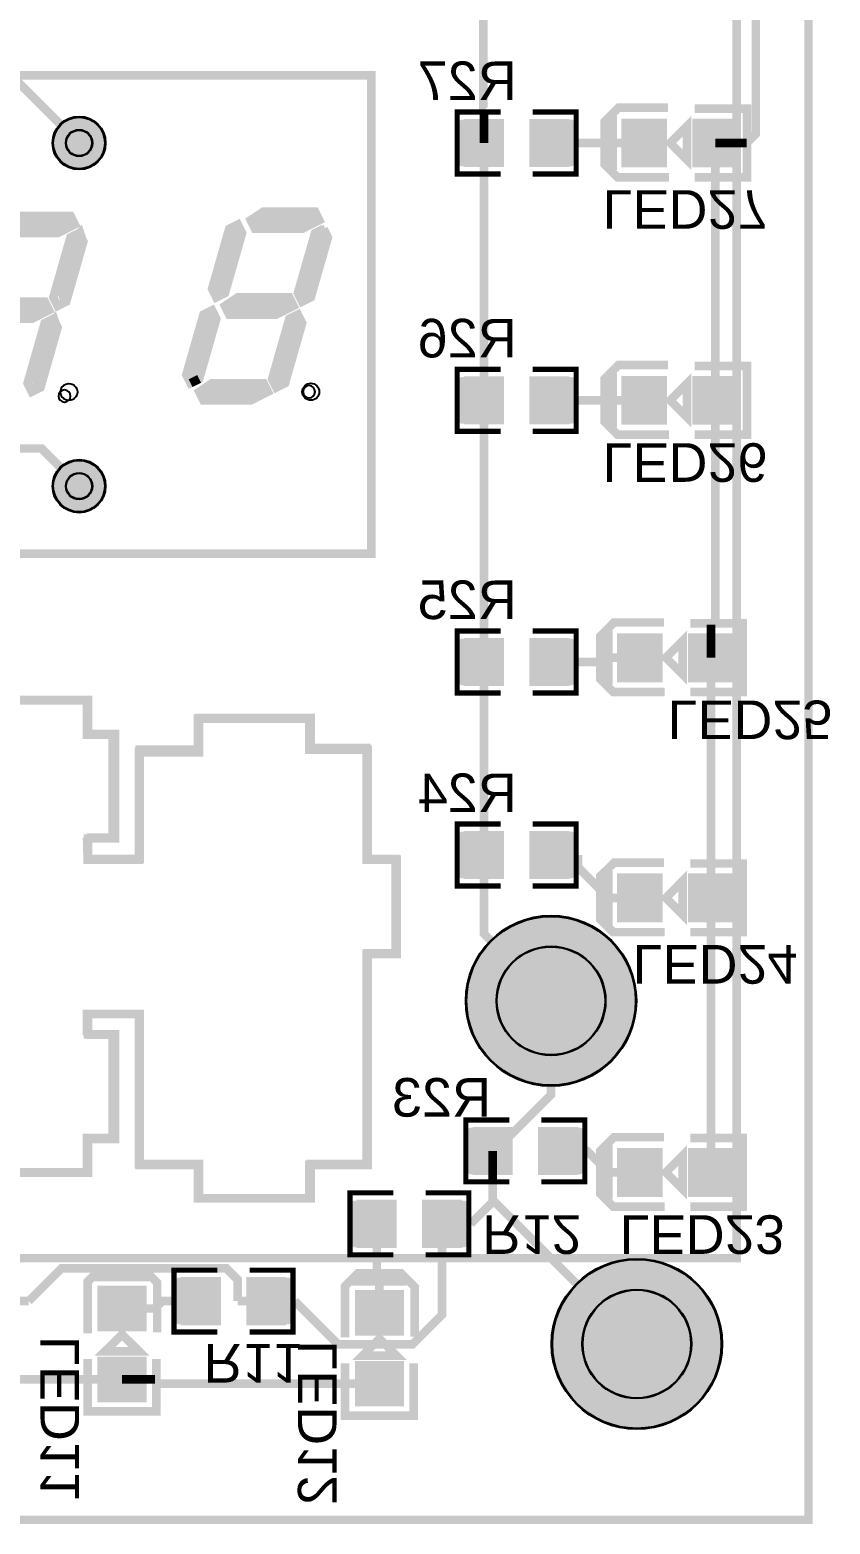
# Model space of a CAD drawing. Header units: millimetres. Extents: x 0 to 112, y -8 to 99.
# Drawn here: x 88.71 to 112.4, y -7.87 to 36.37 of the extents above; entities that cross this region are included whole.
import ezdxf

# ---------------------------------------------------------------- set-up
doc = ezdxf.new("R2010")
doc.units = ezdxf.units.MM
for name, color, linetype, true_color in [('BoardOutLine', 7, 'Continuous', 0xff00ff), ('BottomLayer', 7, 'Continuous', 0x0000ff), ('BottomPasteMaskLayer', 7, 'Continuous', 0x800000), ('BottomSilkLayer', 7, 'Continuous', 0x66cc33), ('BottomSolderMaskLayer', 7, 'Continuous', 0xaa00ff), ('Document', 7, 'Continuous', 0xffffff), ('Multi-Layer', 7, 'Continuous', 0xc0c0c0), ('TopLayer', 7, 'Continuous', 0xff0000), ('TopSilkLayer', 7, 'Continuous', 0xffcc00), ('TopSolderMaskLayer', 7, 'Continuous', 0x800080)]:
    doc.layers.add(name, color=color, linetype=linetype, true_color=true_color)
doc.styles.get("Standard").update_dxf_attribs({"font": 'arial.ttf'})

msp = doc.modelspace()

# ---------------------------------------------------------------- hatches: boundary and pattern name
at = {"layer": 'BottomLayer'}
for points in [[(102.724, 32.332), (102.724, 33.709), (101.592, 33.709), (101.592, 32.332)], [(103.524, 32.332), (103.524, 33.709), (104.657, 33.709), (104.657, 32.332)], [(107.55, 33.72), (106.25, 33.72), (106.25, 32.32), (107.55, 32.32)], [(109.651, 33.72), (108.35, 33.72), (108.35, 32.32), (109.651, 32.32)], [(102.724, 24.712), (102.724, 26.089), (101.592, 26.089), (101.592, 24.712)], [(103.524, 24.712), (103.524, 26.089), (104.657, 26.089), (104.657, 24.712)], [(107.55, 26.1), (106.25, 26.1), (106.25, 24.7), (107.55, 24.7)], [(109.651, 26.1), (108.35, 26.1), (108.35, 24.7), (109.651, 24.7)], [(102.724, 16.965), (102.724, 18.342), (101.592, 18.342), (101.592, 16.965)], [(103.524, 16.965), (103.524, 18.342), (104.657, 18.342), (104.657, 16.965)], [(107.423, 18.48), (106.123, 18.48), (106.123, 17.08), (107.423, 17.08)], [(109.524, 18.48), (108.223, 18.48), (108.223, 17.08), (109.524, 17.08)], [(102.724, 11.25), (102.724, 12.627), (101.592, 12.627), (101.592, 11.25)], [(103.524, 11.25), (103.524, 12.627), (104.657, 12.627), (104.657, 11.25)], [(107.423, 11.368), (106.123, 11.368), (106.123, 9.968), (107.423, 9.968)], [(109.524, 11.368), (108.223, 11.368), (108.223, 9.968), (109.524, 9.968)], [(102.978, 2.487), (102.978, 3.864), (101.846, 3.864), (101.846, 2.487)], [(103.778, 2.487), (103.778, 3.864), (104.911, 3.864), (104.911, 2.487)], [(107.423, 3.24), (106.123, 3.24), (106.123, 1.84), (107.423, 1.84)], [(109.524, 3.24), (108.223, 3.24), (108.223, 1.84), (109.524, 1.84)], [(99.549, 1.704), (99.549, 0.328), (98.417, 0.328), (98.417, 1.704)], [(100.349, 1.704), (100.349, 0.328), (101.482, 0.328), (101.482, 1.704)], [(92.14, -2.14), (92.14, -0.839), (90.74, -0.839), (90.74, -2.14)], [(94.342, -0.582), (94.342, -1.958), (93.21, -1.958), (93.21, -0.582)], [(95.142, -0.582), (95.142, -1.958), (96.275, -1.958), (96.275, -0.582)], [(99.76, -2.267), (99.76, -0.966), (98.36, -0.966), (98.36, -2.267)], [(92.14, -4.241), (92.14, -2.94), (90.74, -2.94), (90.74, -4.241)], [(99.76, -4.368), (99.76, -3.067), (98.36, -3.067), (98.36, -4.368)]]:
    msp.add_hatch(color=256, dxfattribs=at).paths.add_polyline_path(points)
at = {"layer": 'BottomPasteMaskLayer'}
for points in [[(102.674, 32.38), (102.674, 32.8), (102.229, 32.8), (102.229, 33.25), (102.669, 33.25), (102.674, 33.66), (102.624, 33.71), (101.474, 33.71), (101.424, 33.66), (101.424, 32.38), (101.474, 32.33), (102.624, 32.33)], [(104.824, 32.38), (104.824, 33.66), (104.774, 33.71), (103.624, 33.71), (103.574, 33.66), (103.569, 33.25), (104.019, 33.25), (104.019, 32.8), (103.579, 32.8), (103.574, 32.38), (103.624, 32.33), (104.774, 32.33)], [(107.55, 33.72), (106.25, 33.72), (106.25, 32.32), (107.55, 32.32)], [(109.651, 33.72), (108.35, 33.72), (108.35, 32.32), (109.651, 32.32)], [(102.674, 24.76), (102.674, 25.18), (102.229, 25.18), (102.229, 25.63), (102.669, 25.63), (102.674, 26.04), (102.624, 26.09), (101.474, 26.09), (101.424, 26.04), (101.424, 24.76), (101.474, 24.71), (102.624, 24.71)], [(104.824, 24.76), (104.824, 26.04), (104.774, 26.09), (103.624, 26.09), (103.574, 26.04), (103.569, 25.63), (104.019, 25.63), (104.019, 25.18), (103.579, 25.18), (103.574, 24.76), (103.624, 24.71), (104.774, 24.71)], [(107.55, 26.1), (106.25, 26.1), (106.25, 24.7), (107.55, 24.7)], [(109.651, 26.1), (108.35, 26.1), (108.35, 24.7), (109.651, 24.7)], [(102.674, 17.013), (102.674, 17.433), (102.229, 17.433), (102.229, 17.883), (102.669, 17.883), (102.674, 18.293), (102.624, 18.343), (101.474, 18.343), (101.424, 18.293), (101.424, 17.013), (101.474, 16.963), (102.624, 16.963)], [(104.824, 17.013), (104.824, 18.293), (104.774, 18.343), (103.624, 18.343), (103.574, 18.293), (103.569, 17.883), (104.019, 17.883), (104.019, 17.433), (103.579, 17.433), (103.574, 17.013), (103.624, 16.963), (104.774, 16.963)], [(107.423, 18.48), (106.123, 18.48), (106.123, 17.08), (107.423, 17.08)], [(109.524, 18.48), (108.223, 18.48), (108.223, 17.08), (109.524, 17.08)], [(102.674, 11.298), (102.674, 11.718), (102.229, 11.718), (102.229, 12.168), (102.669, 12.168), (102.674, 12.578), (102.624, 12.628), (101.474, 12.628), (101.424, 12.578), (101.424, 11.298), (101.474, 11.248), (102.624, 11.248)], [(104.824, 11.298), (104.824, 12.578), (104.774, 12.628), (103.624, 12.628), (103.574, 12.578), (103.569, 12.168), (104.019, 12.168), (104.019, 11.718), (103.579, 11.718), (103.574, 11.298), (103.624, 11.248), (104.774, 11.248)], [(107.423, 11.368), (106.123, 11.368), (106.123, 9.968), (107.423, 9.968)], [(109.524, 11.368), (108.223, 11.368), (108.223, 9.968), (109.524, 9.968)], [(102.928, 2.535), (102.928, 2.955), (102.483, 2.955), (102.483, 3.405), (102.923, 3.405), (102.928, 3.815), (102.878, 3.865), (101.728, 3.865), (101.678, 3.815), (101.678, 2.535), (101.728, 2.485), (102.878, 2.485)], [(105.078, 2.535), (105.078, 3.815), (105.028, 3.865), (103.878, 3.865), (103.828, 3.815), (103.823, 3.405), (104.273, 3.405), (104.273, 2.955), (103.833, 2.955), (103.828, 2.535), (103.878, 2.485), (105.028, 2.485)], [(107.423, 3.24), (106.123, 3.24), (106.123, 1.84), (107.423, 1.84)], [(109.524, 3.24), (108.223, 3.24), (108.223, 1.84), (109.524, 1.84)], [(98.249, 1.656), (98.249, 0.376), (98.299, 0.326), (99.449, 0.326), (99.499, 0.376), (99.504, 0.786), (99.054, 0.786), (99.054, 1.236), (99.494, 1.236), (99.499, 1.656), (99.449, 1.706), (98.299, 1.706)], [(100.399, 1.656), (100.399, 1.236), (100.844, 1.236), (100.844, 0.786), (100.404, 0.786), (100.399, 0.376), (100.449, 0.326), (101.599, 0.326), (101.649, 0.376), (101.649, 1.656), (101.599, 1.706), (100.449, 1.706)], [(92.14, -2.14), (92.14, -0.839), (90.74, -0.839), (90.74, -2.14)], [(93.042, -0.63), (93.042, -1.91), (93.092, -1.96), (94.242, -1.96), (94.292, -1.91), (94.297, -1.5), (93.847, -1.5), (93.847, -1.05), (94.287, -1.05), (94.292, -0.63), (94.242, -0.58), (93.092, -0.58)], [(95.192, -0.63), (95.192, -1.05), (95.637, -1.05), (95.637, -1.5), (95.197, -1.5), (95.192, -1.91), (95.242, -1.96), (96.392, -1.96), (96.442, -1.91), (96.442, -0.63), (96.392, -0.58), (95.242, -0.58)], [(99.76, -2.267), (99.76, -0.966), (98.36, -0.966), (98.36, -2.267)], [(92.14, -4.241), (92.14, -2.94), (90.74, -2.94), (90.74, -4.241)], [(99.76, -4.368), (99.76, -3.067), (98.36, -3.067), (98.36, -4.368)]]:
    msp.add_hatch(color=256, dxfattribs=at).paths.add_polyline_path(points)
at = {"layer": 'BottomSolderMaskLayer'}
for points in [[(89.383, 33.02, 1), (90.958, 33.02, 1)], [(102.75, 32.306), (102.75, 33.734), (101.566, 33.734), (101.566, 32.306)], [(103.499, 32.306), (103.499, 33.734), (104.682, 33.734), (104.682, 32.306)], [(107.576, 33.745), (106.224, 33.745), (106.224, 32.295), (107.576, 32.295)], [(109.676, 33.745), (108.325, 33.745), (108.325, 32.295), (109.676, 32.295)], [(102.75, 24.686), (102.75, 26.114), (101.566, 26.114), (101.566, 24.686)], [(103.499, 24.686), (103.499, 26.114), (104.682, 26.114), (104.682, 24.686)], [(107.576, 26.125), (106.224, 26.125), (106.224, 24.675), (107.576, 24.675)], [(109.676, 26.125), (108.325, 26.125), (108.325, 24.675), (109.676, 24.675)], [(89.383, 22.86, 1), (90.958, 22.86, 1)], [(102.75, 16.939), (102.75, 18.367), (101.566, 18.367), (101.566, 16.939)], [(103.499, 16.939), (103.499, 18.367), (104.682, 18.367), (104.682, 16.939)], [(107.449, 18.505), (106.097, 18.505), (106.097, 17.055), (107.449, 17.055)], [(109.549, 18.505), (108.198, 18.505), (108.198, 17.055), (109.549, 17.055)], [(102.75, 11.224), (102.75, 12.652), (101.566, 12.652), (101.566, 11.224)], [(103.499, 11.224), (103.499, 12.652), (104.682, 12.652), (104.682, 11.224)], [(107.449, 11.393), (106.097, 11.393), (106.097, 9.943), (107.449, 9.943)], [(109.549, 11.393), (108.198, 11.393), (108.198, 9.943), (109.549, 9.943)], [(101.615, 7.62, 1), (106.666, 7.62, 1)], [(103.004, 2.461), (103.004, 3.889), (101.82, 3.889), (101.82, 2.461)], [(103.753, 2.461), (103.753, 3.889), (104.936, 3.889), (104.936, 2.461)], [(107.449, 3.265), (106.097, 3.265), (106.097, 1.815), (107.449, 1.815)], [(109.549, 3.265), (108.198, 3.265), (108.198, 1.815), (109.549, 1.815)], [(99.575, 1.73), (99.575, 0.302), (98.391, 0.302), (98.391, 1.73)], [(100.324, 1.73), (100.324, 0.302), (101.507, 0.302), (101.507, 1.73)], [(104.155, -2.54, 1), (109.206, -2.54, 1)], [(92.167, -2.164), (92.167, -0.816), (90.713, -0.816), (90.713, -2.164)], [(94.368, -0.556), (94.368, -1.984), (93.184, -1.984), (93.184, -0.556)], [(95.117, -0.556), (95.117, -1.984), (96.3, -1.984), (96.3, -0.556)], [(99.787, -2.291), (99.787, -0.943), (98.333, -0.943), (98.333, -2.291)], [(92.167, -4.264), (92.167, -2.916), (90.713, -2.916), (90.713, -4.264)], [(99.787, -4.391), (99.787, -3.043), (98.333, -3.043), (98.333, -4.391)]]:
    msp.add_hatch(color=256, dxfattribs=at).paths.add_polyline_path(points)
at = {"layer": 'Document'}
for points in [[(88.094, 30.727), (88.348, 30.473), (89.618, 30.473), (89.872, 30.473), (90.126, 30.727), (89.872, 30.981), (88.475, 30.981)], [(95.25, 30.734), (95.504, 30.48), (96.774, 30.48), (97.028, 30.48), (97.282, 30.734), (97.028, 30.988), (95.631, 30.988)], [(90.126, 30.473), (89.999, 30.346), (89.491, 28.695), (89.618, 28.314), (89.872, 28.441), (90.38, 30.219), (90.253, 30.6)], [(94.751, 30.531), (94.624, 30.404), (94.116, 28.753), (94.243, 28.372), (94.497, 28.499), (95.005, 30.277), (94.878, 30.658)], [(97.282, 30.48), (97.155, 30.353), (96.647, 28.702), (96.774, 28.321), (97.028, 28.448), (97.536, 30.226), (97.409, 30.607)], [(87.327, 28.164), (87.581, 27.91), (88.851, 27.91), (89.105, 27.91), (89.359, 28.164), (89.105, 28.418), (87.708, 28.418)], [(94.483, 28.171), (94.737, 27.917), (96.007, 27.917), (96.261, 27.917), (96.515, 28.171), (96.261, 28.425), (94.864, 28.425)], [(89.359, 27.91), (89.232, 27.783), (88.724, 26.132), (88.851, 25.751), (89.105, 25.878), (89.613, 27.656), (89.486, 28.037)], [(93.984, 27.968), (93.857, 27.841), (93.349, 26.19), (93.476, 25.809), (93.73, 25.936), (94.238, 27.714), (94.111, 28.095)], [(96.515, 27.917), (96.388, 27.79), (95.88, 26.139), (96.007, 25.758), (96.261, 25.885), (96.769, 27.663), (96.642, 28.044)], [(93.726, 25.654), (93.98, 25.4), (95.25, 25.4), (95.504, 25.4), (95.758, 25.654), (95.504, 25.908), (94.107, 25.908)]]:
    msp.add_hatch(color=256, dxfattribs=at).paths.add_polyline_path(points)
at = {"layer": 'Multi-Layer'}
for points in [[(89.408, 33.02, 1), (90.932, 33.02, 1)], [(89.408, 22.86, 1), (90.932, 22.86, 1)]]:
    msp.add_hatch(color=256, dxfattribs=at).paths.add_polyline_path(points)
at = {"layer": 'TopSolderMaskLayer'}
for points in [[(89.383, 33.02, 1), (90.958, 33.02, 1)], [(89.383, 22.86, 1), (90.958, 22.86, 1)], [(101.615, 7.62, 1), (106.666, 7.62, 1)], [(104.155, -2.54, 1), (109.206, -2.54, 1)]]:
    msp.add_hatch(color=256, dxfattribs=at).paths.add_polyline_path(points)

# ---------------------------------------------------------------- linework, layer by layer
at = {"layer": 'BoardOutLine', "const_width": 0.254}
for points in [[(0.127, 94.996), (0.127, 99.06), (111.76, 99.06), (111.76, -0.254)], [(76.437, 2.526), (90.438, 2.526), (90.438, 3.525), (91.237, 3.525), (91.237, 6.626), (90.438, 6.626), (90.438, 7.227), (91.962, 7.227), (91.962, 2.756), (93.687, 2.756), (93.687, 1.775), (96.988, 1.775), (96.988, 2.756), (98.713, 2.756), (98.713, 9.026), (99.537, 9.026), (99.537, 11.825), (98.713, 11.825), (98.713, 15.055), (96.988, 15.055), (96.988, 15.977), (93.687, 15.977), (93.687, 15.055), (91.962, 15.055), (91.962, 11.825), (90.438, 11.825), (90.438, 12.427), (91.237, 12.427), (91.237, 15.525), (90.438, 15.525), (90.438, 16.526), (76.437, 16.526)], [(0.127, -0.079), (0.127, -7.747), (111.76, -7.747), (111.76, -0.254)]]:
    msp.add_lwpolyline(points, dxfattribs=at)
at = {"layer": 'BottomLayer', "const_width": 0.254}
for points in [[(109.22, 43.174), (109.917, 43.174), (110.201, 42.89), (110.201, 33.291), (109.93, 33.02)], [(102.133, 37.066), (102.133, 34.013), (102.158, 33.988)], [(102.158, 33.504), (102.158, 33.988)], [(102.158, 33.504), (102.158, 33.02)], [(102.158, 33.02), (102.158, 25.4)], [(104.09, 33.02), (106.9, 33.02)], [(109.001, 33.02), (109.465, 33.02)], [(109.465, 33.02), (109.001, 32.555), (109.001, 25.4)], [(109.465, 33.02), (109.93, 33.02)], [(102.158, 25.4), (102.158, 17.653)], [(104.09, 25.4), (106.9, 25.4)], [(109.001, 25.4), (109.001, 18.886), (108.874, 18.759)], [(108.874, 18.269), (108.874, 18.759)], [(108.874, 18.269), (108.874, 17.78)], [(102.158, 17.653), (102.158, 11.938)], [(104.09, 17.653), (105.717, 17.653), (105.844, 17.78)], [(106.773, 17.78), (105.844, 17.78)], [(108.874, 17.78), (108.874, 10.668)], [(102.158, 11.938), (102.158, 9.602), (104.14, 7.62)], [(104.09, 11.938), (104.936, 11.938)], [(104.936, 11.938), (104.936, 11.576), (105.844, 10.668)], [(106.773, 10.668), (105.844, 10.668)], [(108.874, 10.668), (108.874, 2.54)], [(102.412, 3.11), (104.14, 4.838), (104.14, 7.62)], [(102.412, 3.175), (102.412, 3.11)], [(102.412, 2.691), (102.412, 3.11)], [(104.344, 3.175), (105.209, 3.175), (105.844, 2.54)], [(102.412, 2.691), (102.412, 2.207)], [(106.773, 2.54), (105.844, 2.54)], [(102.412, 2.207), (102.412, 1.728), (102.443, 1.698)], [(102.443, 1.698), (101.761, 1.016)], [(102.443, 1.698), (106.68, -2.54)], [(96.554, -1.27), (97.832, -2.548), (100.041, -2.548), (100.915, -1.673), (100.915, 1.016)], [(98.983, 1.016), (98.983, -0.61), (99.06, -0.687)], [(100.915, 1.016), (101.761, 1.016)], [(88.68, -1.27), (89.649, -0.3), (94.528, -0.3), (94.863, -0.636), (94.863, -1.27)], [(99.06, -1.617), (99.06, -0.687)], [(87.834, -1.27), (88.68, -1.27)], [(93.776, -1.27), (92.639, -1.27), (92.419, -1.49)], [(95.708, -1.27), (94.863, -1.27)], [(95.708, -1.27), (96.554, -1.27)], [(91.44, -1.49), (92.419, -1.49)], [(91.44, -3.59), (83.82, -3.59)], [(91.93, -3.59), (91.44, -3.59)], [(91.93, -3.59), (92.419, -3.59)], [(99.06, -3.717), (92.546, -3.717), (92.419, -3.59)]]:
    msp.add_lwpolyline(points, dxfattribs=at)
at = {"layer": 'BottomSilkLayer'}
for points, const_width in [([(107.606, 34.063), (106.133, 34.063), (105.726, 33.656), (105.726, 32.386), (106.107, 32.005), (107.631, 32.005)], 0.254), ([(108.393, 34.037), (109.943, 34.037), (109.943, 32.005), (108.393, 32.005)], 0.254), ([(102.648, 32.103), (101.363, 32.103), (101.363, 33.937), (102.648, 33.937)], 0.152), ([(103.6, 32.103), (104.885, 32.103), (104.885, 33.937), (103.6, 33.937)], 0.152), ([(105.968, 33.821), (105.968, 32.221)], 0.254), ([(107.606, 26.443), (106.133, 26.443), (105.726, 26.036), (105.726, 24.766), (106.107, 24.385), (107.631, 24.385)], 0.254), ([(102.648, 24.483), (101.363, 24.483), (101.363, 26.317), (102.648, 26.317)], 0.152), ([(103.6, 24.483), (104.885, 24.483), (104.885, 26.317), (103.6, 26.317)], 0.152), ([(105.968, 26.201), (105.968, 24.601)], 0.254), ([(108.393, 26.417), (109.943, 26.417), (109.943, 24.385), (108.393, 24.385)], 0.254), ([(102.648, 16.736), (101.363, 16.736), (101.363, 18.57), (102.648, 18.57)], 0.152), ([(103.6, 16.736), (104.885, 16.736), (104.885, 18.57), (103.6, 18.57)], 0.152), ([(107.479, 18.823), (106.006, 18.823), (105.599, 18.416), (105.599, 17.146), (105.98, 16.765), (107.504, 16.765)], 0.254), ([(105.841, 18.581), (105.841, 16.981)], 0.254), ([(108.266, 18.797), (109.816, 18.797), (109.816, 16.765), (108.266, 16.765)], 0.254), ([(102.648, 11.021), (101.363, 11.021), (101.363, 12.855), (102.648, 12.855)], 0.152), ([(103.6, 11.021), (104.885, 11.021), (104.885, 12.855), (103.6, 12.855)], 0.152), ([(107.479, 11.711), (106.006, 11.711), (105.599, 11.304), (105.599, 10.034), (105.98, 9.653), (107.504, 9.653)], 0.254), ([(105.841, 11.469), (105.841, 9.869)], 0.254), ([(108.266, 11.685), (109.816, 11.685), (109.816, 9.653), (108.266, 9.653)], 0.254), ([(102.902, 2.258), (101.617, 2.258), (101.617, 4.092), (102.902, 4.092)], 0.152), ([(103.854, 2.258), (105.139, 2.258), (105.139, 4.092), (103.854, 4.092)], 0.152), ([(107.479, 3.583), (106.006, 3.583), (105.599, 3.176), (105.599, 1.906), (105.98, 1.525), (107.504, 1.525)], 0.254), ([(108.266, 3.557), (109.816, 3.557), (109.816, 1.525), (108.266, 1.525)], 0.254), ([(105.841, 3.341), (105.841, 1.741)], 0.254), ([(99.473, 1.933), (98.188, 1.933), (98.188, 0.099), (99.473, 0.099)], 0.152), ([(100.425, 1.933), (101.71, 1.933), (101.71, 0.099), (100.425, 0.099)], 0.152), ([(92.483, -2.196), (92.483, -0.723), (92.076, -0.316), (90.806, -0.316), (90.425, -0.697), (90.425, -2.221)], 0.254), ([(92.242, -0.558), (90.641, -0.558)], 0.254), ([(94.266, -0.353), (92.981, -0.353), (92.981, -2.187), (94.266, -2.187)], 0.152), ([(95.218, -0.353), (96.503, -0.353), (96.503, -2.187), (95.218, -2.187)], 0.152), ([(100.103, -2.323), (100.103, -0.85), (99.696, -0.443), (98.426, -0.443), (98.045, -0.824), (98.045, -2.348)], 0.254), ([(99.862, -0.685), (98.261, -0.685)], 0.254), ([(92.457, -2.983), (92.457, -4.533), (90.425, -4.533), (90.425, -2.983)], 0.254), ([(100.077, -3.11), (100.077, -4.66), (98.045, -4.66), (98.045, -3.11)], 0.254)]:
    msp.add_lwpolyline(points, dxfattribs=dict(at, const_width=const_width))
at = {"layer": 'BottomSilkLayer', "const_width": 0.254}
for points in [[(108.167, 33.522), (108.167, 32.521), (108.167, 32.521), (107.667, 33.021), (107.667, 33.021), (108.167, 33.522)], [(108.167, 25.902), (108.167, 24.901), (108.167, 24.901), (107.667, 25.401), (107.667, 25.401), (108.167, 25.902)], [(108.04, 18.282), (108.04, 17.281), (108.04, 17.281), (107.54, 17.781), (107.54, 17.781), (108.04, 18.282)], [(108.04, 11.17), (108.04, 10.169), (108.04, 10.169), (107.54, 10.669), (107.54, 10.669), (108.04, 11.17)], [(108.04, 3.042), (108.04, 2.041), (108.04, 2.041), (107.54, 2.541), (107.54, 2.541), (108.04, 3.042)], [(91.942, -2.757), (90.941, -2.757), (90.941, -2.757), (91.441, -2.257), (91.441, -2.257), (91.942, -2.757)], [(99.562, -2.884), (98.561, -2.884), (98.561, -2.884), (99.061, -2.384), (99.061, -2.384), (99.562, -2.884)]]:
    msp.add_lwpolyline(points, close=True, dxfattribs=at)
at = {"layer": 'BottomSolderMaskLayer'}
for centre, radius in [((90.17, 33.02), 0.787), ((90.17, 33.02), 0.394), ((90.17, 22.86), 0.787), ((90.17, 22.86), 0.394), ((104.14, 7.62), 2.525), ((104.14, 7.62), 1.616), ((106.68, -2.54), 2.525), ((106.68, -2.54), 1.616)]:
    msp.add_circle(centre, radius, dxfattribs=at)
at = {"layer": 'Document', "const_width": 0.254}
for points in [[(76.436, 16.518), (90.406, 16.518), (90.406, 15.502), (91.168, 15.502), (91.168, 12.454), (90.406, 12.454)], [(90.406, 12.454), (90.424, 11.803), (91.948, 11.803), (91.948, 14.978), (93.726, 14.978), (93.726, 15.994), (97.028, 15.994), (97.028, 15.105), (98.679, 15.105), (98.679, 11.803), (99.568, 11.803), (99.568, 9.009), (98.679, 9.009), (98.679, 2.786), (97.028, 2.786), (97.028, 1.77), (93.726, 1.77), (93.726, 2.786), (91.948, 2.786), (91.948, 7.231), (90.406, 7.231), (90.406, 6.612)], [(91.168, 6.612), (91.168, 3.564), (90.406, 3.564), (90.406, 2.548), (76.436, 2.548), (76.436, 3.564), (75.565, 3.564), (75.565, 6.612), (76.436, 6.612)], [(90.406, 6.612), (90.914, 6.612), (91.168, 6.612)]]:
    msp.add_lwpolyline(points, dxfattribs=at)
at = {"layer": 'Document'}
for centre in [(89.872, 25.647), (97.028, 25.654)]:
    msp.add_circle(centre, 0.25, dxfattribs=at)
at = {"layer": 'Multi-Layer'}
for centre, radius in [((90.17, 33.02), 0.762), ((90.17, 33.02), 0.381), ((90.17, 22.86), 0.762), ((90.17, 22.86), 0.381), ((104.14, 7.62), 2.5), ((104.14, 7.62), 1.6), ((106.68, -2.54), 2.5), ((106.68, -2.54), 1.6)]:
    msp.add_circle(centre, radius, dxfattribs=at)
at = {"layer": 'TopLayer', "const_width": 0.254}
for points in [[(53.362, 31.242), (49.461, 31.242), (49.066, 31.637), (48.114, 31.637), (47.14, 32.612), (47.14, 33.581), (49.767, 36.208), (86.982, 36.208), (90.17, 33.02)], [(62.462, 23.622), (62.815, 23.975), (89.056, 23.975), (90.17, 22.86)]]:
    msp.add_lwpolyline(points, dxfattribs=at)
at = {"layer": 'TopSilkLayer', "const_width": 0.254}
for points in [[(0.095, 95.25), (109.633, 95.25), (109.633, 0), (0.095, 0), (0.095, 95.25)], [(98.82, 35.02), (98.82, 33.02), (98.82, 22.86), (98.82, 20.86), (68.82, 20.86), (68.82, 22.86), (68.82, 33.02), (68.82, 35.02), (98.82, 35.02)], [(88.392, 30.861), (89.916, 30.861), (90.043, 30.607), (89.535, 30.353), (88.138, 30.353), (88.011, 30.607), (88.392, 30.861)], [(95.25, 30.734), (95.631, 30.988), (97.155, 30.988), (97.282, 30.734), (96.774, 30.48), (95.377, 30.48), (95.25, 30.734)], [(87.249, 28.067), (87.63, 28.321), (89.154, 28.321), (89.281, 28.067), (88.773, 27.813), (87.376, 27.813), (87.249, 28.067)], [(94.869, 28.448), (96.393, 28.448), (96.52, 28.194), (96.012, 27.94), (94.615, 27.94), (94.488, 28.194), (94.869, 28.448)], [(89.154, 27.686), (88.646, 25.908), (88.773, 25.654), (89.027, 25.781), (89.535, 27.559), (89.408, 27.813), (89.154, 27.686)], [(94.107, 28.067), (93.853, 27.94), (93.345, 26.162), (93.472, 25.908), (93.726, 26.035), (94.234, 27.813), (94.107, 28.067)], [(96.647, 27.94), (96.393, 27.813), (95.885, 26.035), (96.012, 25.781), (96.266, 25.908), (96.774, 27.686), (96.647, 27.94)], [(93.726, 25.654), (94.107, 25.908), (95.631, 25.908), (95.758, 25.654), (95.25, 25.4), (93.853, 25.4), (93.726, 25.654)]]:
    msp.add_lwpolyline(points, close=True, dxfattribs=at)
for points in [[(94.996, 30.353), (94.869, 30.607), (94.615, 30.48), (94.107, 28.702), (94.234, 28.448), (94.488, 28.575), (94.996, 30.353), (94.869, 30.607), (94.615, 30.48)], [(97.155, 30.353), (97.409, 30.48), (97.155, 30.353), (96.647, 28.575), (96.774, 28.321), (97.028, 28.448), (97.536, 30.226), (97.409, 30.48)], [(90.17, 30.353), (90.297, 30.099), (89.789, 28.321), (89.535, 28.194), (89.408, 28.448), (89.916, 30.226), (90.17, 30.353), (89.916, 30.226)], [(93.472, 25.908), (93.726, 26.035)]]:
    msp.add_lwpolyline(points, dxfattribs=at)
at = {"layer": 'TopSilkLayer'}
for centre in [(89.738, 25.528), (96.977, 25.655)]:
    msp.add_arc(centre, 0.18, 90.8103, 89.1897, dxfattribs=at)
at = {"layer": 'TopSolderMaskLayer'}
for centre, radius in [((90.17, 33.02), 0.787), ((90.17, 33.02), 0.394), ((90.17, 22.86), 0.787), ((90.17, 22.86), 0.394), ((104.14, 7.62), 2.525), ((104.14, 7.62), 1.616), ((106.68, -2.54), 2.525), ((106.68, -2.54), 1.616)]:
    msp.add_circle(centre, radius, dxfattribs=at)

# ---------------------------------------------------------------- texts
at = {"layer": 'BottomSilkLayer', "text_generation_flag": 2}
for s, p in [('R27', (103.124, 34.29)), ('R26', (103.124, 26.67)), ('R25', (103.124, 18.923)), ('R24', (103.124, 13.208)), ('R23', (102.362, 4.191))]:
    msp.add_text(s, height=1.143, dxfattribs=at).set_placement(p)
for s, rotation, p in [('LED27', 180, (105.664, 31.623)), ('LED26', 180, (105.664, 24.13)), ('LED25', 180, (107.586, 16.511)), ('LED24', 180, (106.553, 9.271)), ('R12', 180, (102.108, 1.27)), ('LED23', 180, (106.172, 1.27)), ('LED11', 90, (90.171, -2.303)), ('R11', 180, (93.853, -2.54)), ('LED12', 90, (97.791, -2.43))]:
    msp.add_text(s, height=1.143, rotation=rotation, dxfattribs=at).set_placement(p)

doc.saveas('drawing.dxf')
